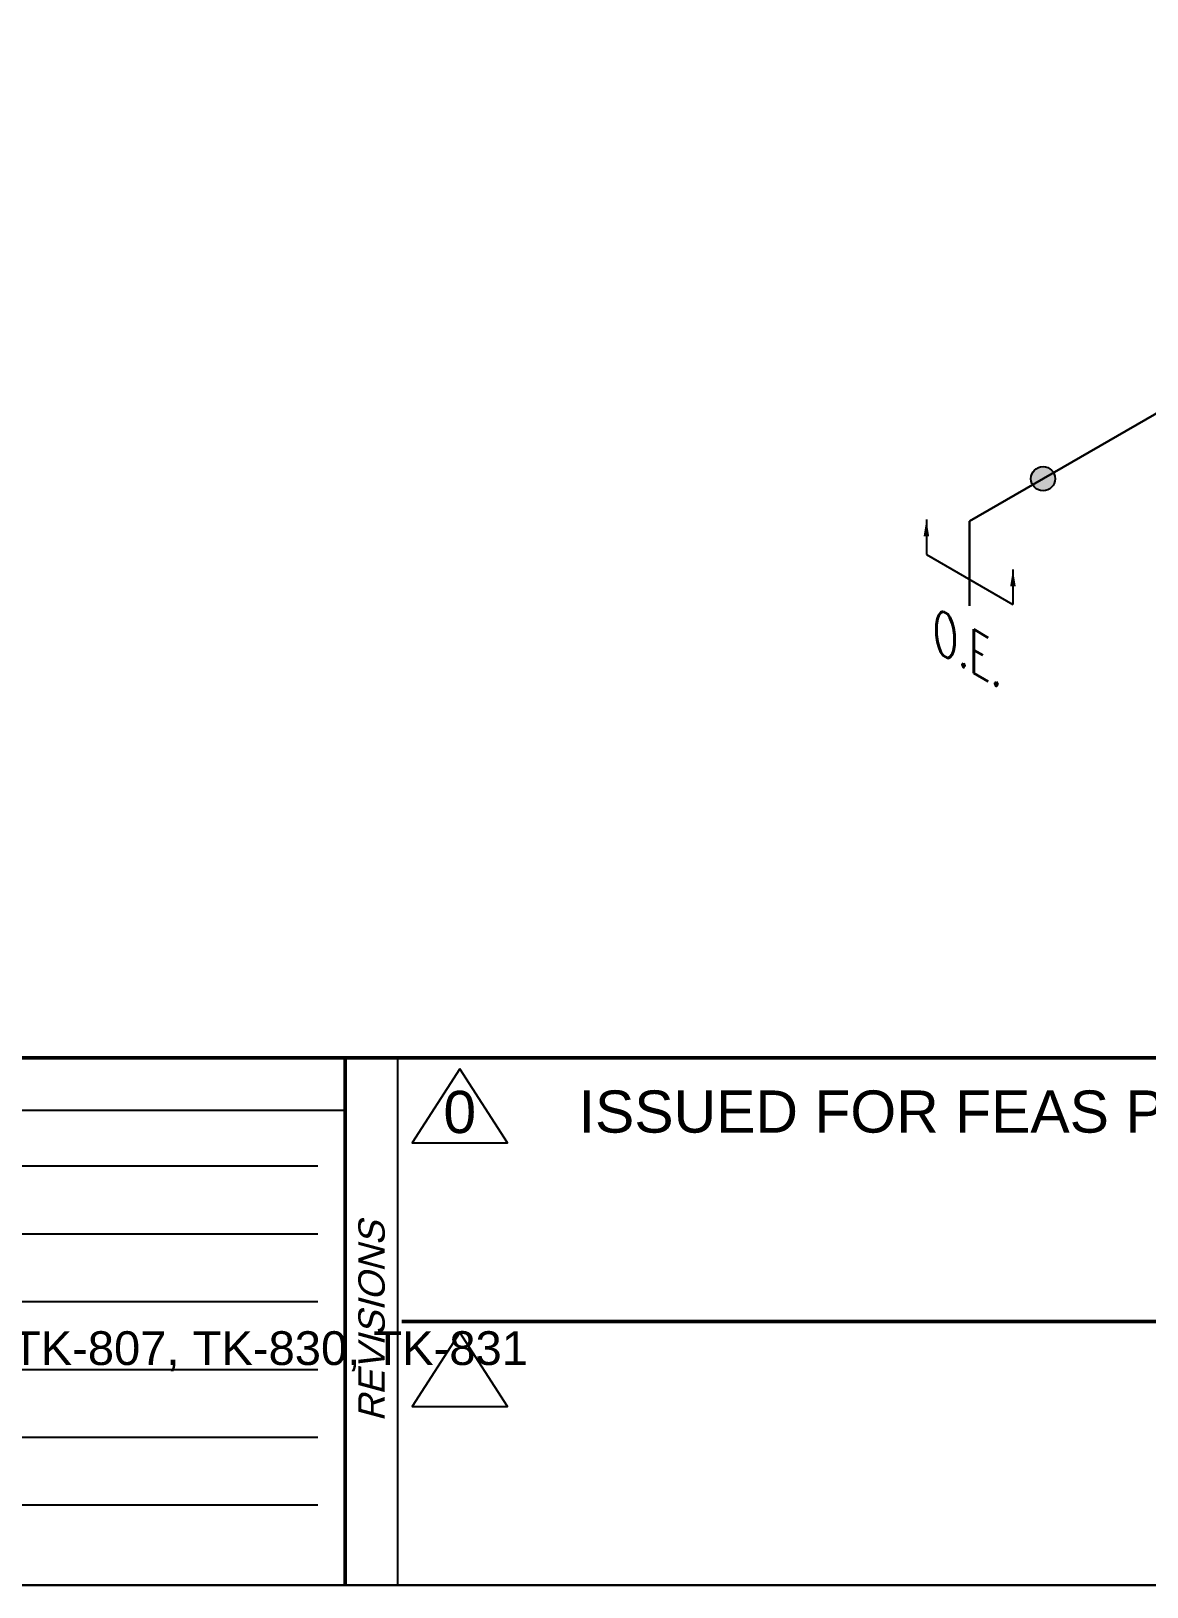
# Model space of a CAD drawing. Header units: inches. Extents: x 0.1 to 17.4, y 0.1 to 11.4.
# Drawn here: x 6.755 to 9.401, y 0.246 to 3.934 of the extents above; entities that cross this region are included whole.
import ezdxf
from ezdxf.enums import TextEntityAlignment as Align

# ---------------------------------------------------------------- set-up
doc = ezdxf.new("R2010")
doc.units = ezdxf.units.IN
doc.header["$MEASUREMENT"] = 0
for name, color, linetype in [('BORDER', 3, 'Continuous'), ('BORDERTEXT', 7, 'Continuous'), ('DL', 20, 'Continuous'), ('TEXT', 7, 'Continuous'), ('WELD POINTS', 41, 'Continuous')]:
    doc.layers.add(name, color=color, linetype=linetype)
doc.layers.add('PIPE', color=7, linetype='Continuous', lineweight=30)
doc.styles.add('FEASStandard', font='arial.ttf')
doc.styles.add('PART_Standard', font='romans', dxfattribs={"width": 0.8, "height": 0.09})
doc.styles.add('Richmond', font='arial.ttf')
doc.dimstyles.new('Richmond', dxfattribs={"dimtxt": 0.18, "dimasz": 0.18, "dimexe": 0.18, "dimexo": 0.0625, "dimgap": 0.09, "dimtad": 0, "dimtih": 1, "dimtoh": 1, "dimdec": 4, "dimzin": 0, "dimdsep": 46, "dimtxsty": 'Richmond', "dimcen": 0.09, "dimadec": 0, "dimazin": 0, "dimtfac": 1, "dimtdec": 4, "dimtofl": 0, "dimtmove": 0, "dimatfit": 3, "dimfxl": 1, "dimtolj": 1, "dimtzin": 0, "dimarcsym": 0})

# ---------------------------------------------------------------- blocks, each defined once
blk = doc.blocks.new('Border')
blk.add_line((5.4322, 1.2439), (7.435, 1.2439))
for points in [[(5.4296, 1.0829), (7.435, 1.0829)], [(5.1365, 0.9222), (7.435, 0.9222)], [(4.9824, 0.7615), (7.435, 0.7615)], [(4.8221, 0.6009), (7.435, 0.6009)], [(4.9467, 0.4404), (7.435, 0.4404)]]:
    blk.add_lwpolyline(points)
at = {"layer": 'BORDER'}
for p, q in [((7.625, 0.25), (7.625, 1.5)), ((7.5, 1.375), (0.25, 1.375))]:
    blk.add_line(p, q, dxfattribs=at)
at = {"layer": 'BORDER', "const_width": 0.005}
blk.add_lwpolyline([(0.25, 0.25), (17.25, 0.25), (17.25, 11.25), (0.25, 11.25)], close=True, dxfattribs=at)
at = {"layer": 'BORDER', "const_width": 0.00833}
for points in [[(17.25, 1.5), (0.25, 1.5)], [(7.5, 0.25), (7.5, 1.5)], [(7.6336, 0.875), (10.375, 0.875)]]:
    blk.add_lwpolyline(points, dxfattribs=at)
at = {"layer": 'BORDERTEXT', "style": 'FEASStandard', "oblique": 15}
blk.add_text('REVISIONS', height=0.0625, rotation=90, dxfattribs=at).set_placement((7.5625, 0.875), align=Align.MIDDLE)
blk = doc.blocks.new('BORDER TEXT')
at = {"layer": 'BORDERTEXT'}
for tag, p, height, style in [('API_PIPE_CLASS', (5.4645, 1.2542), 0.08, 'Richmond'), ('MATERIAL1', (12.263, 1.2111), 0.08, 'Richmond'), ('P&ID_#1', (0.25, 1.0831), 0.0625, 'FEASStandard'), ('LINE_#1', (1.4866, 1.0831), 0.0625, 'FEASStandard'), ('CVX_PIPE_SPEC', (5.4619, 1.0932), 0.08, 'Richmond'), ('MATERIAL2', (12.263, 1.0395), 0.08, 'Richmond'), ('OP_TEMP', (5.1687, 0.9325), 0.08, 'Richmond'), ('P&ID_#2', (0.25, 0.9224), 0.0625, 'FEASStandard'), ('LINE_#2', (1.4866, 0.9224), 0.0625, 'FEASStandard'), ('MATERIAL3', (12.263, 0.868), 0.08, 'Richmond'), ('FROM', (5.0146, 0.7718), 0.08, 'Richmond'), ('P&ID_#3', (0.25, 0.7617), 0.0625, 'FEASStandard'), ('LINE_#3', (1.4866, 0.7617), 0.0625, 'FEASStandard'), ('MATERIAL4', (12.263, 0.6965), 0.08, 'Richmond'), ('P&ID_#4', (0.25, 0.601), 0.0625, 'FEASStandard'), ('TO', (4.8543, 0.6112), 0.08, 'Richmond'), ('LINE_#4', (1.4866, 0.601), 0.0625, 'FEASStandard'), ('MATERIAL5', (12.263, 0.5249), 0.08, 'Richmond'), ('MISC', (4.9789, 0.4506), 0.08, 'Richmond'), ('P&ID_#5', (0.25, 0.4403), 0.0625, 'FEASStandard'), ('LINE_#5', (1.4866, 0.4403), 0.0625, 'FEASStandard'), ('INSULATION', (12.9278, 0.4142), 0.0625, 'FEASStandard'), ('P&ID_#6', (0.25, 0.2796), 0.0625, 'FEASStandard'), ('LINE_#6', (1.4866, 0.2796), 0.0625, 'FEASStandard'), ('PWHT', (12.9278, 0.2806), 0.0625, 'FEASStandard')]:
    blk.add_attdef(tag, p, '', height=height, dxfattribs=dict(at, style=style))
at = {"layer": 'BORDERTEXT', "style": 'FEASStandard'}
for tag, p in [('DR.BY', (11.075, 0.5625)), ('DR.BY_DATE', (11.95, 0.5625)), ('CHK_BY', (11.075, 0.3542)), ('CHK._BY_DATE', (11.95, 0.3542))]:
    blk.add_attdef(tag, text='', height=0.1, dxfattribs=at).set_placement(p, align=Align.MIDDLE_CENTER)
at = {"layer": 'BORDERTEXT', "style": 'PART_Standard', "width": 0.8}
for tag, p in [('PLANT_NUMBER', (13.9375, 0.3836)), ('SYSTEM_NUMBER', (14.8125, 0.3836)), ('CIRCUIT_NUMBER', (15.6875, 0.3836)), ('SHEET_NUMBER', (16.5, 0.3836)), ('REVISION', (17.0625, 0.3836))]:
    blk.add_attdef(tag, text='', height=0.15, dxfattribs=at).set_placement(p, align=Align.MIDDLE_CENTER)
blk = doc.blocks.new('2_WELD_SINGLE_00')
at = {"linetype": 'ByBlock', "lineweight": -2}
h = blk.add_hatch(color=0, dxfattribs=at)
edge = h.paths.add_edge_path()
edge.add_arc((0, 0), 0.0286, 0, 360)
at = {"color": 0, "linetype": 'ByBlock', "lineweight": -2}
blk.add_circle((0, 0), 0.0286, dxfattribs=at)
blk = doc.blocks.new('*U14')
at = {"layer": 'WELD POINTS'}
for rotation in [210, 120.0000000000001]:
    blk.add_blockref('2_WELD_SINGLE_00', (0.174, 0.1004), dxfattribs=dict(at, rotation=rotation))
blk = doc.blocks.new('1_Text_330')
at = {"layer": 'TEXT', "style": 'PART_Standard', "oblique": 330, "width": 0.8}
blk.add_attdef('3/4"', (0, 0), '', height=0.09, rotation=330, dxfattribs=at)
blk = doc.blocks.new('*U61')
at = {"color": 20, "linetype": 'ByBlock', "ltscale": 0.7}
blk.add_line((0.1026, -0.1218), (-0.1026, -0.0032), dxfattribs=at)
for points in [[(-0.1026, -0.0859), (-0.1026, -0.0032)], [(0.1026, -0.2043), (0.1026, -0.1218)]]:
    blk.add_leader(points, dimstyle='Richmond', override={"dimasz": 0.04, "dimgap": 0.09, "dimtad": 0}, dxfattribs=at)

msp = doc.modelspace()

# ---------------------------------------------------------------- linework, layer by layer
at = {"layer": 'BORDERTEXT'}
for points in [[(7.7717, 1.474), (7.6588, 1.2984), (7.8845, 1.2984)], [(7.7717, 0.849), (7.6588, 0.6734), (7.8845, 0.6734)]]:
    msp.add_lwpolyline(points, close=True, dxfattribs=at)
at = {"layer": 'PIPE'}
for p, q in [((10.6706, 3.748), (8.9806, 2.7723)), ((8.9806, 2.7723), (8.9806, 2.5715))]:
    msp.add_line(p, q, dxfattribs=at)

# ---------------------------------------------------------------- block references
at = {"layer": 'BORDER'}
msp.add_blockref('Border', (0, 0), dxfattribs=at)
at = {"layer": 'BORDERTEXT'}
ref = msp.add_blockref('BORDER TEXT', (0, 0), dxfattribs=at)
ref.add_attrib('FROM', '14b CRUDE BARGE TERMINAL, TK-807, TK-830, TK-831', (5.0146, 0.7718), dxfattribs={"height": 0.08, "style": 'Richmond'})
at = {"layer": 'DL', "rotation": 180}
msp.add_blockref('*U61', (8.9806, 2.5715), dxfattribs=at)
at = {"layer": 'TEXT'}
msp.add_blockref('1_Text_330', (8.8939, 2.4675), dxfattribs=at).add_auto_attribs({'3/4"': 'O.E.'})
at = {"layer": 'WELD POINTS'}
msp.add_blockref('*U14', (8.9806, 2.7723), dxfattribs=at)

# ---------------------------------------------------------------- texts
at = {"layer": 'BORDERTEXT', "style": 'FEASStandard'}
msp.add_text('ISSUED FOR FEAS PROJECT', height=0.1, dxfattribs=at).set_placement((9.0276, 1.3726), align=Align.MIDDLE_CENTER)
msp.add_attdef('0', text='', height=0.1, dxfattribs=at).set_placement((7.7717, 1.3716), align=Align.MIDDLE_CENTER)

doc.saveas('drawing.dxf')
